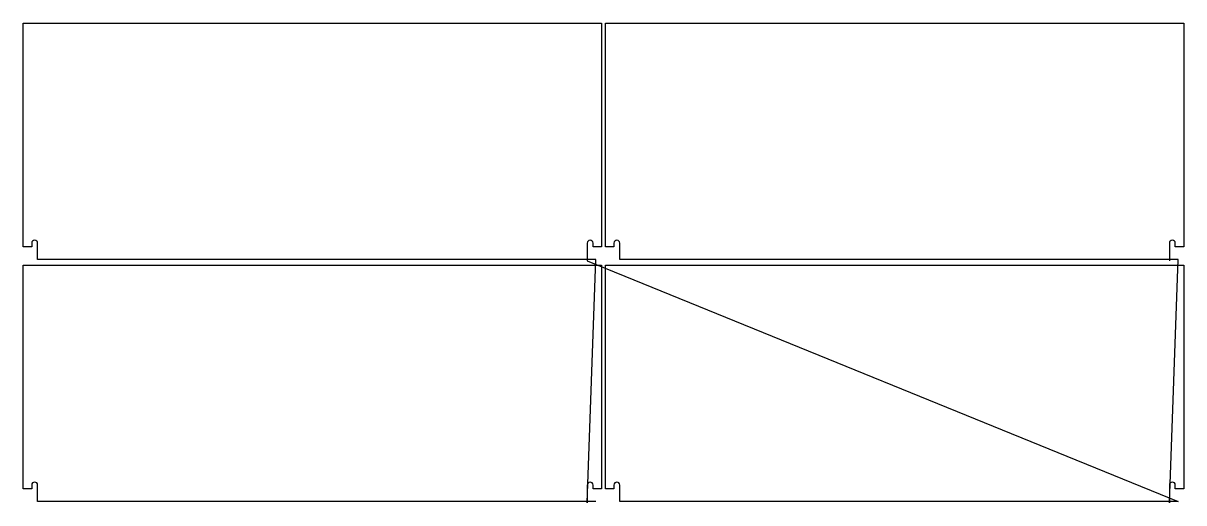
# Model space of a CAD drawing. Header units: metres. Extents: x 15 to 4455, y 10 to 1845.
import ezdxf

# ---------------------------------------------------------------- set-up
doc = ezdxf.new("R2010")
doc.units = ezdxf.units.M

msp = doc.modelspace()

# ---------------------------------------------------------------- linework, layer by layer
at = {"layer": 'TOOL_0'}
for p, q in [((15, 989.75), (15, 1845)), ((15, 1845), (2227.5, 1845)), ((2227.5, 1845), (2227.5, 989.75)), ((2242.499, 989.75), (2242.499, 1845)), ((2242.499, 1845), (4454.999, 1845)), ((4454.999, 1845), (4454.999, 989.75)), ((47.5, 989.75), (15, 989.75)), ((47.5, 1003.5), (47.5, 989.75)), ((70, 941), (70, 1003.5)), ((2172.5, 1003.5), (2172.5, 941)), ((2195, 989.75), (2195, 1003.5)), ((2227.5, 989.75), (2195, 989.75)), ((2274.999, 989.75), (2242.499, 989.75)), ((2274.999, 1003.5), (2274.999, 989.75)), ((2297.499, 941), (2297.499, 1003.5)), ((4399.999, 1003.5), (4399.999, 941)), ((4422.499, 989.75), (4422.499, 1003.5)), ((4454.999, 989.75), (4422.499, 989.75)), ((2172.5, 941), (70, 941)), ((2172.5, 9.696), (2205.716, 941)), ((2205.716, 941), (2172.5, 941)), ((2172.5, 941), (2172.5, 935.695)), ((2172.5, 935.695), (4433.215, 15.001)), ((4399.999, 941), (2297.499, 941)), ((4399.999, 9.696), (4433.215, 941)), ((4433.215, 941), (4399.999, 941)), ((4399.999, 941), (4399.999, 935.695)), ((15, 63.751), (15, 919.001)), ((15, 919.001), (2227.5, 919.001)), ((2227.5, 919.001), (2227.5, 63.751)), ((2242.499, 63.751), (2242.499, 919.001)), ((2242.499, 919.001), (4454.999, 919.001)), ((4454.999, 919.001), (4454.999, 63.751)), ((47.5, 63.751), (15, 63.751)), ((47.5, 77.501), (47.5, 63.751)), ((70, 15.001), (70, 77.501)), ((2172.5, 77.501), (2172.5, 15.001)), ((2195, 63.751), (2195, 77.501)), ((2227.5, 63.751), (2195, 63.751)), ((2274.999, 63.751), (2242.499, 63.751)), ((2274.999, 77.501), (2274.999, 63.751)), ((2297.499, 15.001), (2297.499, 77.501)), ((4399.999, 77.501), (4399.999, 15.001)), ((4422.499, 63.751), (4422.499, 77.501)), ((4454.999, 63.751), (4422.499, 63.751)), ((2172.5, 15.001), (70, 15.001)), ((2205.716, 15.001), (2172.5, 15.001)), ((2172.5, 15.001), (2172.5, 9.696)), ((4399.999, 15.001), (2297.499, 15.001)), ((4433.215, 15.001), (4399.999, 15.001)), ((4399.999, 15.001), (4399.999, 9.696))]:
    msp.add_line(p, q, dxfattribs=at)
for centre in [(58.75, 1003.5), (2183.75, 1003.5), (2286.249, 1003.5), (4411.249, 1003.5), (58.75, 77.501), (2183.75, 77.501), (2286.249, 77.501), (4411.249, 77.501)]:
    msp.add_arc(centre, 11.25, 0, 180, dxfattribs=at)

doc.saveas('drawing.dxf')
